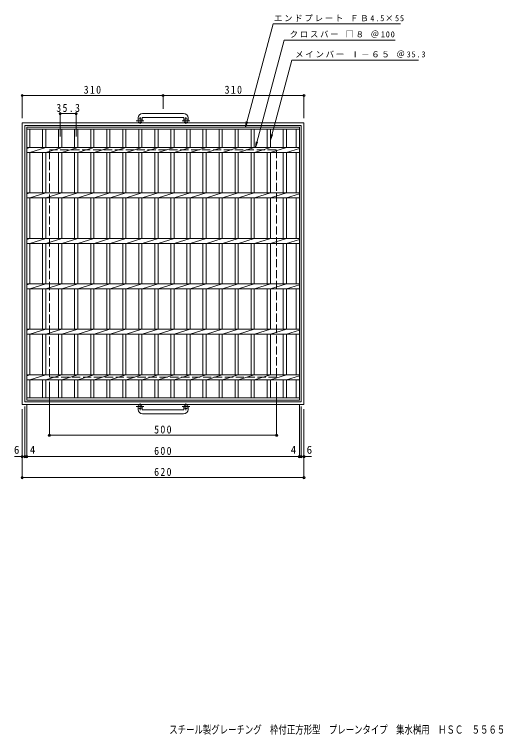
# Model space of a CAD drawing. Units: millimetres at full size, sheet at 1:6. Extents: x -877 to 1082, y -820 to 765.
# Drawn here: x -877 to 179, y -820 to 765 of the extents above; entities that cross this region are included whole.
import ezdxf
from ezdxf.enums import TextEntityAlignment as Align

# ---------------------------------------------------------------- set-up
doc = ezdxf.new("R2010")
doc.units = ezdxf.units.MM
doc.header["$LTSCALE"] = 6
doc.header["$PDMODE"] = 32
doc.header["$PDSIZE"] = 4.8
doc.linetypes.add('CHAIN1', pattern=[8, 5, -1, 1, -1])
doc.linetypes.add('DASHED3', pattern=[4, 3, -1])
for name, color, linetype, lineweight in [('B-1_ピット', 2, 'Continuous', 9), ('B-2_蓋', 3, 'Continuous', 9), ('B-4_寸法', 7, 'Continuous', 9), ('B-5_仕様文', 7, 'Continuous', 9)]:
    doc.layers.add(name, color=color, linetype=linetype, lineweight=lineweight)
doc.layers.add('F-5_F-5ﾚｲﾔ', color=2, linetype='Continuous')
doc.styles.add('ＭＳ ゴシック', font='')
doc.styles.get('ＭＳ ゴシック').set_extended_font_data('MS Gothic')

msp = doc.modelspace()

# ---------------------------------------------------------------- linework, layer by layer
at = {"layer": 'B-1_ピット'}
for p, q in [((-505.401, 547.109), (-595.401, 547.109)), ((-860.401, 526.509), (-240.401, 526.509)), ((-860.401, 526.509), (-860.401, -93.491)), ((-605.401, 537.109), (-605.401, 531.009)), ((-596.401, 537.109), (-596.401, 531.009)), ((-595.401, 538.109), (-505.401, 538.109)), ((-504.401, 537.109), (-504.401, 531.009)), ((-495.401, 537.109), (-495.401, 531.009)), ((-240.401, 526.509), (-240.401, -93.491)), ((-854.401, 520.509), (-246.401, 520.509)), ((-854.401, 520.509), (-854.401, -87.491)), ((-246.401, 520.509), (-246.401, -87.491)), ((-860.401, -93.491), (-240.401, -93.491)), ((-854.401, -87.491), (-246.401, -87.491)), ((-605.401, -104.092), (-605.401, -97.992)), ((-596.401, -104.092), (-596.401, -97.992)), ((-595.401, -105.092), (-505.401, -105.092)), ((-504.401, -104.092), (-504.401, -97.992)), ((-495.401, -104.092), (-495.401, -97.992)), ((-505.401, -114.092), (-595.401, -114.092))]:
    msp.add_line(p, q, dxfattribs=at)
at = {"layer": 'B-1_ピット', "linetype": 'CHAIN1'}
for p, q in [((-592.738, 531.009), (-609.145, 531.009)), ((-600.901, 524.402), (-600.901, 538.499)), ((-491.738, 531.009), (-508.145, 531.009)), ((-499.901, 524.402), (-499.901, 538.499)), ((-600.901, -91.384), (-600.901, -105.482)), ((-499.901, -91.384), (-499.901, -105.482)), ((-592.738, -97.992), (-609.145, -97.992)), ((-491.738, -97.992), (-508.145, -97.992))]:
    msp.add_line(p, q, dxfattribs=at)
at = {"layer": 'B-1_ピット', "linetype": 'DASHED3'}
for p, q in [((-800.401, 466.509), (-300.401, 466.509)), ((-800.401, -33.491), (-800.401, 466.509)), ((-300.401, 466.509), (-300.401, -33.491)), ((-300.401, -33.491), (-800.401, -33.491))]:
    msp.add_line(p, q, dxfattribs=at)
at = {"layer": 'B-1_ピット'}
for centre in [(-600.901, 531.009), (-499.901, 531.009), (-600.901, -97.992), (-499.901, -97.992)]:
    msp.add_circle(centre, 4.5, dxfattribs=at)
for centre, radius, start, end in [((-595.401, 537.109), 10, 90, 180), ((-505.401, 537.109), 10, 0, 90), ((-595.401, 537.109), 1, 90, 180), ((-505.401, 537.109), 1, 0, 90), ((-595.401, -104.092), 10, 180, 270), ((-595.401, -104.092), 1, 180, 270), ((-505.401, -104.092), 10, 270, 0), ((-505.401, -104.092), 1, 270, 0)]:
    msp.add_arc(centre, radius, start, end, dxfattribs=at)
at = {"layer": 'B-2_蓋'}
for p, q in [((-850.401, -83.491), (-850.401, 516.509)), ((-850.401, 516.509), (-250.401, 516.509)), ((-850.401, 512.009), (-250.401, 512.009)), ((-843.401, 472.049), (-843.401, 512.009)), ((-815.501, 512.009), (-815.501, 472.049)), ((-808.501, 512.009), (-808.501, 472.049)), ((-780.201, 512.009), (-780.201, 472.049)), ((-773.201, 512.009), (-773.201, 472.049)), ((-744.901, 512.009), (-744.901, 472.049)), ((-737.901, 512.009), (-737.901, 472.049)), ((-709.601, 512.009), (-709.601, 472.049)), ((-702.601, 512.009), (-702.601, 472.049)), ((-674.301, 512.009), (-674.301, 472.049)), ((-667.301, 512.009), (-667.301, 472.049)), ((-639.001, 512.009), (-639.001, 472.049)), ((-632.001, 512.009), (-632.001, 472.049)), ((-603.701, 512.009), (-603.701, 472.049)), ((-596.701, 512.009), (-596.701, 472.049)), ((-568.401, 512.009), (-568.401, 472.049)), ((-561.401, 512.009), (-561.401, 472.049)), ((-533.101, 512.009), (-533.101, 472.049)), ((-526.101, 512.009), (-526.101, 472.049)), ((-497.801, 512.009), (-497.801, 472.049)), ((-490.801, 512.009), (-490.801, 472.049)), ((-462.501, 512.009), (-462.501, 472.049)), ((-455.501, 512.009), (-455.501, 472.049)), ((-427.202, 512.009), (-427.202, 472.049)), ((-420.202, 512.009), (-420.202, 472.049)), ((-391.902, 512.009), (-391.902, 472.049)), ((-384.902, 512.009), (-384.902, 472.049)), ((-356.602, 512.009), (-356.602, 472.049)), ((-349.602, 512.009), (-349.602, 472.049)), ((-321.303, 512.009), (-321.303, 472.049)), ((-314.303, 512.009), (-314.303, 472.049)), ((-286.003, 512.009), (-286.003, 472.049)), ((-279.003, 512.009), (-279.003, 472.049)), ((-257.501, 512.009), (-257.501, 472.049)), ((-250.401, 516.509), (-250.401, -83.491)), ((-850.401, 469.969), (-843.801, 472.049)), ((-850.401, 472.049), (-250.401, 472.049)), ((-850.401, 461.049), (-250.401, 461.049)), ((-843.401, 461.049), (-808.501, 472.049)), ((-843.401, 372.048), (-843.401, 461.049)), ((-815.501, 461.049), (-815.501, 372.048)), ((-808.501, 461.049), (-808.501, 372.048)), ((-808.101, 461.049), (-773.201, 472.049)), ((-780.201, 461.049), (-780.201, 372.048)), ((-773.201, 461.049), (-773.201, 372.048)), ((-772.801, 461.049), (-737.901, 472.049)), ((-744.901, 461.049), (-744.901, 372.048)), ((-737.901, 461.049), (-737.901, 372.048)), ((-737.501, 461.049), (-702.601, 472.049)), ((-709.601, 461.049), (-709.601, 372.048)), ((-702.601, 461.049), (-702.601, 372.048)), ((-702.201, 461.049), (-667.301, 472.049)), ((-674.301, 461.049), (-674.301, 372.048)), ((-667.301, 461.049), (-667.301, 372.048)), ((-666.901, 461.049), (-632.001, 472.049)), ((-639.001, 461.049), (-639.001, 372.048)), ((-632.001, 461.049), (-632.001, 372.048)), ((-631.601, 461.049), (-596.701, 472.049)), ((-603.701, 461.049), (-603.701, 372.048)), ((-596.701, 461.049), (-596.701, 372.048)), ((-596.301, 461.049), (-561.401, 472.049)), ((-568.401, 461.049), (-568.401, 372.048)), ((-561.401, 461.049), (-561.401, 372.048)), ((-561.001, 461.049), (-526.101, 472.049)), ((-533.101, 461.049), (-533.101, 372.048)), ((-526.101, 461.049), (-526.101, 372.048)), ((-525.701, 461.049), (-490.801, 472.049)), ((-497.801, 461.049), (-497.801, 372.048)), ((-490.801, 461.049), (-490.801, 372.048)), ((-490.401, 461.049), (-455.501, 472.049)), ((-462.501, 461.049), (-462.501, 372.048)), ((-455.501, 461.049), (-455.501, 372.048)), ((-455.101, 461.049), (-420.201, 472.049)), ((-427.202, 461.049), (-427.202, 372.048)), ((-420.202, 461.049), (-420.202, 372.048)), ((-419.802, 461.049), (-384.902, 472.049)), ((-391.902, 461.049), (-391.902, 372.048)), ((-384.902, 461.049), (-384.902, 372.048)), ((-384.502, 461.049), (-349.602, 472.049)), ((-356.602, 461.049), (-356.602, 372.048)), ((-349.602, 461.049), (-349.602, 372.048)), ((-349.202, 461.049), (-314.302, 472.049)), ((-321.303, 461.049), (-321.303, 372.048)), ((-314.303, 461.049), (-314.303, 372.048)), ((-313.903, 461.049), (-279.003, 472.049)), ((-286.003, 461.049), (-286.003, 372.048)), ((-279.003, 461.049), (-279.003, 372.048)), ((-278.603, 461.049), (-250.401, 469.938)), ((-257.501, 461.049), (-257.501, 372.048)), ((-850.401, 369.969), (-843.801, 372.049)), ((-850.401, 372.049), (-250.401, 372.049)), ((-843.401, 361.049), (-808.501, 372.049)), ((-808.101, 361.049), (-773.201, 372.049)), ((-772.801, 361.049), (-737.901, 372.049)), ((-737.501, 361.049), (-702.601, 372.049)), ((-702.201, 361.049), (-667.301, 372.049)), ((-666.901, 361.049), (-632.001, 372.049)), ((-631.601, 361.049), (-596.701, 372.049)), ((-596.301, 361.049), (-561.401, 372.049)), ((-561.001, 361.049), (-526.101, 372.049)), ((-525.701, 361.049), (-490.801, 372.049)), ((-490.401, 361.049), (-455.501, 372.049)), ((-455.101, 361.049), (-420.201, 372.049)), ((-419.802, 361.049), (-384.902, 372.049)), ((-384.502, 361.049), (-349.602, 372.049)), ((-349.202, 361.049), (-314.302, 372.049)), ((-313.903, 361.049), (-279.003, 372.049)), ((-278.603, 361.049), (-250.401, 369.938)), ((-850.401, 361.049), (-250.401, 361.049)), ((-843.401, 272.049), (-843.401, 361.049)), ((-815.501, 361.049), (-815.501, 272.049)), ((-808.501, 361.049), (-808.501, 272.049)), ((-780.201, 361.049), (-780.201, 272.049)), ((-773.201, 361.049), (-773.201, 272.049)), ((-744.901, 361.049), (-744.901, 272.049)), ((-737.901, 361.049), (-737.901, 272.049)), ((-709.601, 361.049), (-709.601, 272.049)), ((-702.601, 361.049), (-702.601, 272.049)), ((-674.301, 361.049), (-674.301, 272.049)), ((-667.301, 361.049), (-667.301, 272.049)), ((-639.001, 361.049), (-639.001, 272.049)), ((-632.001, 361.049), (-632.001, 272.049)), ((-603.701, 361.049), (-603.701, 272.049)), ((-596.701, 361.049), (-596.701, 272.049)), ((-568.401, 361.049), (-568.401, 272.049)), ((-561.401, 361.049), (-561.401, 272.049)), ((-533.101, 361.049), (-533.101, 272.049)), ((-526.101, 361.049), (-526.101, 272.049)), ((-497.801, 361.049), (-497.801, 272.049)), ((-490.801, 361.049), (-490.801, 272.049)), ((-462.501, 361.049), (-462.501, 272.049)), ((-455.501, 361.049), (-455.501, 272.049)), ((-427.202, 361.049), (-427.202, 272.049)), ((-420.202, 361.049), (-420.202, 272.049)), ((-391.902, 361.049), (-391.902, 272.049)), ((-384.902, 361.049), (-384.902, 272.049)), ((-356.602, 361.049), (-356.602, 272.049)), ((-349.602, 361.049), (-349.602, 272.049)), ((-321.303, 361.049), (-321.303, 272.049)), ((-314.303, 361.049), (-314.303, 272.049)), ((-286.003, 361.049), (-286.003, 272.049)), ((-279.003, 361.049), (-279.003, 272.049)), ((-257.501, 361.049), (-257.501, 272.049)), ((-850.401, 269.969), (-843.801, 272.049)), ((-850.401, 272.049), (-250.401, 272.049)), ((-843.401, 261.049), (-808.501, 272.049)), ((-808.101, 261.049), (-773.201, 272.049)), ((-772.801, 261.049), (-737.901, 272.049)), ((-737.501, 261.049), (-702.601, 272.049)), ((-702.201, 261.049), (-667.301, 272.049)), ((-666.901, 261.049), (-632.001, 272.049)), ((-631.601, 261.049), (-596.701, 272.049)), ((-596.301, 261.049), (-561.401, 272.049)), ((-561.001, 261.049), (-526.101, 272.049)), ((-525.701, 261.049), (-490.801, 272.049)), ((-490.401, 261.049), (-455.501, 272.049)), ((-455.101, 261.049), (-420.201, 272.049)), ((-419.802, 261.049), (-384.902, 272.049)), ((-384.502, 261.049), (-349.602, 272.049)), ((-349.202, 261.049), (-314.302, 272.049)), ((-313.903, 261.049), (-279.003, 272.049)), ((-278.603, 261.049), (-250.401, 269.938)), ((-850.401, 261.049), (-250.401, 261.049)), ((-843.401, 172.049), (-843.401, 261.049)), ((-815.501, 261.049), (-815.501, 172.049)), ((-808.501, 261.049), (-808.501, 172.049)), ((-780.201, 261.049), (-780.201, 172.049)), ((-773.201, 261.049), (-773.201, 172.049)), ((-744.901, 261.049), (-744.901, 172.049)), ((-737.901, 261.049), (-737.901, 172.049)), ((-709.601, 261.049), (-709.601, 172.049)), ((-702.601, 261.049), (-702.601, 172.049)), ((-674.301, 261.049), (-674.301, 172.049)), ((-667.301, 261.049), (-667.301, 172.049)), ((-639.001, 261.049), (-639.001, 172.049)), ((-632.001, 261.049), (-632.001, 172.049)), ((-603.701, 261.049), (-603.701, 172.049)), ((-596.701, 261.049), (-596.701, 172.049)), ((-568.401, 261.049), (-568.401, 172.049)), ((-561.401, 261.049), (-561.401, 172.049)), ((-533.101, 261.049), (-533.101, 172.049)), ((-526.101, 261.049), (-526.101, 172.049)), ((-497.801, 261.049), (-497.801, 172.049)), ((-490.801, 261.049), (-490.801, 172.049)), ((-462.501, 261.049), (-462.501, 172.049)), ((-455.501, 261.049), (-455.501, 172.049)), ((-427.202, 261.049), (-427.202, 172.049)), ((-420.202, 261.049), (-420.202, 172.049)), ((-391.902, 261.049), (-391.902, 172.049)), ((-384.902, 261.049), (-384.902, 172.049)), ((-356.602, 261.049), (-356.602, 172.049)), ((-349.602, 261.049), (-349.602, 172.049)), ((-321.303, 261.049), (-321.303, 172.049)), ((-314.303, 261.049), (-314.303, 172.049)), ((-286.003, 261.049), (-286.003, 172.049)), ((-279.003, 261.049), (-279.003, 172.049)), ((-257.501, 261.049), (-257.501, 172.049)), ((-850.401, 169.969), (-843.801, 172.049)), ((-850.401, 172.049), (-250.401, 172.049)), ((-850.401, 161.049), (-250.401, 161.049)), ((-843.401, 161.049), (-808.501, 172.049)), ((-843.401, 72.048), (-843.401, 161.049)), ((-815.501, 161.049), (-815.501, 72.048)), ((-808.501, 161.049), (-808.501, 72.048)), ((-808.101, 161.049), (-773.201, 172.049)), ((-780.201, 161.049), (-780.201, 72.048)), ((-773.201, 161.049), (-773.201, 72.048)), ((-772.801, 161.049), (-737.901, 172.049)), ((-744.901, 161.049), (-744.901, 72.048)), ((-737.901, 161.049), (-737.901, 72.048)), ((-737.501, 161.049), (-702.601, 172.049)), ((-709.601, 161.049), (-709.601, 72.048)), ((-702.601, 161.049), (-702.601, 72.048)), ((-702.201, 161.049), (-667.301, 172.049)), ((-674.301, 161.049), (-674.301, 72.048)), ((-667.301, 161.049), (-667.301, 72.048)), ((-666.901, 161.049), (-632.001, 172.049)), ((-639.001, 161.049), (-639.001, 72.048)), ((-632.001, 161.049), (-632.001, 72.048)), ((-631.601, 161.049), (-596.701, 172.049)), ((-603.701, 161.049), (-603.701, 72.048)), ((-596.701, 161.049), (-596.701, 72.048)), ((-596.301, 161.049), (-561.401, 172.049)), ((-568.401, 161.049), (-568.401, 72.048)), ((-561.401, 161.049), (-561.401, 72.048)), ((-561.001, 161.049), (-526.101, 172.049)), ((-533.101, 161.049), (-533.101, 72.048)), ((-526.101, 161.049), (-526.101, 72.048)), ((-525.701, 161.049), (-490.801, 172.049)), ((-497.801, 161.049), (-497.801, 72.048)), ((-490.801, 161.049), (-490.801, 72.048)), ((-490.401, 161.049), (-455.501, 172.049)), ((-462.501, 161.049), (-462.501, 72.048)), ((-455.501, 161.049), (-455.501, 72.048)), ((-455.101, 161.049), (-420.201, 172.049)), ((-427.202, 161.049), (-427.202, 72.048)), ((-420.202, 161.049), (-420.202, 72.048)), ((-419.802, 161.049), (-384.902, 172.049)), ((-391.902, 161.049), (-391.902, 72.048)), ((-384.902, 161.049), (-384.902, 72.048)), ((-384.502, 161.049), (-349.602, 172.049)), ((-356.602, 161.049), (-356.602, 72.048)), ((-349.602, 161.049), (-349.602, 72.048)), ((-349.202, 161.049), (-314.302, 172.049)), ((-321.303, 161.049), (-321.303, 72.048)), ((-314.303, 161.049), (-314.303, 72.048)), ((-313.903, 161.049), (-279.003, 172.049)), ((-286.003, 161.049), (-286.003, 72.048)), ((-279.003, 161.049), (-279.003, 72.048)), ((-278.603, 161.049), (-250.401, 169.938)), ((-257.501, 161.049), (-257.501, 72.048)), ((-850.401, 69.969), (-843.801, 72.049)), ((-850.401, 72.048), (-250.401, 72.048)), ((-843.401, 61.049), (-808.501, 72.049)), ((-808.101, 61.049), (-773.201, 72.049)), ((-772.801, 61.049), (-737.901, 72.049)), ((-737.501, 61.049), (-702.601, 72.049)), ((-702.201, 61.049), (-667.301, 72.049)), ((-666.901, 61.049), (-632.001, 72.049)), ((-631.601, 61.049), (-596.701, 72.049)), ((-596.301, 61.049), (-561.401, 72.049)), ((-561.001, 61.049), (-526.101, 72.049)), ((-525.701, 61.049), (-490.801, 72.049)), ((-490.401, 61.049), (-455.501, 72.049)), ((-455.101, 61.049), (-420.201, 72.049)), ((-419.802, 61.049), (-384.902, 72.049)), ((-384.502, 61.049), (-349.602, 72.049)), ((-349.202, 61.049), (-314.302, 72.049)), ((-313.903, 61.049), (-279.003, 72.049)), ((-278.603, 61.049), (-250.401, 69.938)), ((-850.401, 61.049), (-250.401, 61.049)), ((-850.401, 61.049), (-250.401, 61.049)), ((-843.401, -27.952), (-843.401, 61.049)), ((-815.501, 61.049), (-815.501, -27.952)), ((-808.501, 61.049), (-808.501, -27.952)), ((-780.201, 61.049), (-780.201, -27.952)), ((-773.201, 61.049), (-773.201, -27.952)), ((-744.901, 61.049), (-744.901, -27.952)), ((-737.901, 61.049), (-737.901, -27.952)), ((-709.601, 61.049), (-709.601, -27.952)), ((-702.601, 61.049), (-702.601, -27.952)), ((-674.301, 61.049), (-674.301, -27.952)), ((-667.301, 61.049), (-667.301, -27.952)), ((-639.001, 61.049), (-639.001, -27.952)), ((-632.001, 61.049), (-632.001, -27.952)), ((-603.701, 61.049), (-603.701, -27.952)), ((-596.701, 61.049), (-596.701, -27.952)), ((-568.401, 61.049), (-568.401, -27.952)), ((-561.401, 61.049), (-561.401, -27.952)), ((-533.101, 61.049), (-533.101, -27.952)), ((-526.101, 61.049), (-526.101, -27.952)), ((-497.801, 61.049), (-497.801, -27.952)), ((-490.801, 61.049), (-490.801, -27.952)), ((-462.501, 61.049), (-462.501, -27.952)), ((-455.501, 61.049), (-455.501, -27.952)), ((-427.202, 61.049), (-427.202, -27.952)), ((-420.202, 61.049), (-420.202, -27.952)), ((-391.902, 61.049), (-391.902, -27.952)), ((-384.902, 61.049), (-384.902, -27.952)), ((-356.602, 61.049), (-356.602, -27.952)), ((-349.602, 61.049), (-349.602, -27.952)), ((-321.303, 61.049), (-321.303, -27.952)), ((-314.303, 61.049), (-314.303, -27.952)), ((-286.003, 61.049), (-286.003, -27.952)), ((-279.003, 61.049), (-279.003, -27.952)), ((-257.501, 61.049), (-257.501, -27.952)), ((-850.401, -30.031), (-843.801, -27.951)), ((-850.401, -27.952), (-250.401, -27.952)), ((-843.401, -38.951), (-808.501, -27.951)), ((-808.101, -38.951), (-773.201, -27.951)), ((-772.801, -38.951), (-737.901, -27.951)), ((-737.501, -38.951), (-702.601, -27.951)), ((-702.201, -38.951), (-667.301, -27.951)), ((-666.901, -38.951), (-632.001, -27.951)), ((-631.601, -38.951), (-596.701, -27.951)), ((-596.301, -38.951), (-561.401, -27.951)), ((-561.001, -38.951), (-526.101, -27.951)), ((-525.701, -38.951), (-490.801, -27.951)), ((-490.401, -38.951), (-455.501, -27.951)), ((-455.101, -38.951), (-420.201, -27.951)), ((-419.802, -38.951), (-384.902, -27.951)), ((-384.502, -38.951), (-349.602, -27.951)), ((-349.202, -38.951), (-314.302, -27.951)), ((-313.903, -38.951), (-279.003, -27.951)), ((-278.603, -38.951), (-250.401, -30.062)), ((-850.401, -38.951), (-250.401, -38.951)), ((-843.401, -78.991), (-843.401, -38.951)), ((-815.501, -38.951), (-815.501, -78.991)), ((-808.501, -38.951), (-808.501, -78.991)), ((-780.201, -38.951), (-780.201, -78.991)), ((-773.201, -38.951), (-773.201, -78.991)), ((-744.901, -38.951), (-744.901, -78.991)), ((-737.901, -38.951), (-737.901, -78.991)), ((-709.601, -38.951), (-709.601, -78.991)), ((-702.601, -38.951), (-702.601, -78.991)), ((-674.301, -38.951), (-674.301, -78.991)), ((-667.301, -38.951), (-667.301, -78.991)), ((-639.001, -38.951), (-639.001, -78.991)), ((-632.001, -38.951), (-632.001, -78.991)), ((-603.701, -38.951), (-603.701, -78.991)), ((-596.701, -38.951), (-596.701, -78.991)), ((-568.401, -38.951), (-568.401, -78.991)), ((-561.401, -38.951), (-561.401, -78.991)), ((-533.101, -38.951), (-533.101, -78.991)), ((-526.101, -38.951), (-526.101, -78.991)), ((-497.801, -38.951), (-497.801, -78.991)), ((-490.801, -38.951), (-490.801, -78.991)), ((-462.501, -38.951), (-462.501, -78.991)), ((-455.501, -38.951), (-455.501, -78.991)), ((-427.202, -38.951), (-427.202, -78.991)), ((-420.202, -38.951), (-420.202, -78.991)), ((-391.902, -38.951), (-391.902, -78.991)), ((-384.902, -38.951), (-384.902, -78.991)), ((-356.602, -38.951), (-356.602, -78.991)), ((-349.602, -38.951), (-349.602, -78.991)), ((-321.303, -38.951), (-321.303, -78.991)), ((-314.303, -38.951), (-314.303, -78.991)), ((-286.003, -38.951), (-286.003, -78.991)), ((-279.003, -38.951), (-279.003, -78.991)), ((-257.501, -38.951), (-257.501, -78.991)), ((-250.401, -78.991), (-850.401, -78.991)), ((-250.401, -83.491), (-850.401, -83.491))]:
    msp.add_line(p, q, dxfattribs=at)
at = {"layer": 'B-4_寸法'}
for p, q in [((-860.401, 588.009), (-860.401, 536.509)), ((-860.401, 586.509), (-550.401, 586.509)), ((-550.401, 588.009), (-550.401, 557.109)), ((-550.401, 586.509), (-240.401, 586.509)), ((-240.401, 588.009), (-240.401, 536.509)), ((-776.701, 548.009), (-776.701, 496.509)), ((-776.701, 546.509), (-741.401, 546.509)), ((-741.401, 548.009), (-741.401, 496.509)), ((-800.401, -162.497), (-800.401, -43.491)), ((-300.401, -162.497), (-300.401, -43.491)), ((-850.401, -209.512), (-850.401, -93.49)), ((-250.401, -209.512), (-250.401, -93.49)), ((-860.401, -255.735), (-860.401, -103.491)), ((-854.401, -209.512), (-854.401, -97.491)), ((-246.4, -209.512), (-246.4, -97.491)), ((-240.4, -255.735), (-240.4, -103.491)), ((-800.401, -160.997), (-300.401, -160.997)), ((-860.401, -208.012), (-877.401, -208.012)), ((-860.401, -208.012), (-854.401, -208.012)), ((-854.401, -208.012), (-850.401, -208.012)), ((-850.401, -208.012), (-250.401, -208.012)), ((-250.401, -208.012), (-246.4, -208.012)), ((-246.4, -208.012), (-240.4, -208.012)), ((-240.4, -208.012), (-223.4, -208.012)), ((-860.401, -254.235), (-240.4, -254.235))]:
    msp.add_line(p, q, dxfattribs=at)
for p in [(-860.401, 586.509), (-550.401, 586.509), (-240.401, 586.509), (-776.701, 546.509), (-741.401, 546.509), (-800.401, -160.997), (-300.401, -160.997), (-860.401, -208.012), (-854.401, -208.012), (-850.401, -208.012), (-250.401, -208.012), (-246.4, -208.012), (-240.4, -208.012), (-860.401, -254.235), (-240.4, -254.235)]:
    msp.add_point(p, dxfattribs=at)
at = {"layer": 'B-5_仕様文'}
for p, q in [((-369.254, 516.509), (-308.278, 744.075)), ((-308.278, 744.075), (-27.927, 744.075)), ((-347.062, 472.049), (-283.803, 708.135)), ((-283.803, 708.135), (-39.801, 708.135)), ((-314.303, 488.016), (-267.127, 664.075)), ((-267.127, 664.075), (11.766, 664.075)), ((-369.254, 516.509), (-367.623, 528.902)), ((-369.254, 516.509), (-364.471, 528.057)), ((-314.303, 488.016), (-312.671, 500.409)), ((-314.303, 488.016), (-309.519, 499.564)), ((-347.062, 472.049), (-345.431, 484.442)), ((-347.062, 472.049), (-342.279, 483.598))]:
    msp.add_line(p, q, dxfattribs=at)

# ---------------------------------------------------------------- texts
at = {"layer": 'B-4_寸法', "color": 2, "style": 'ＭＳ ゴシック'}
for s, p in [('6', (-878.401, -207.012)), ('4', (-843.401, -207.012)), ('4', (-269.401, -207.012)), ('6', (-234.4, -207.012))]:
    msp.add_text(s, height=17.6, dxfattribs=at).set_placement(p, align=Align.BOTTOM_LEFT)
at = {"layer": 'B-4_寸法', "color": 2, "char_height": 17.6, "attachment_point": 7, "style": 'ＭＳ ゴシック'}
for s, insert in [('\\T1.27;\\W0.9;310', (-724.901, 590.109)), ('\\T1.27;\\W0.9;310', (-414.901, 590.109)), ('\\T1.28;\\W0.9;35.3', (-785.301, 550.109)), ('\\T1.27;\\W0.9;500', (-569.901, -157.397)), ('\\T1.27;\\W0.9;600', (-569.901, -204.412)), ('\\T1.27;\\W0.9;620', (-569.901, -250.635))]:
    msp.add_mtext(s, dxfattribs=dict(at, insert=insert))
at = {"layer": 'B-5_仕様文', "char_height": 13.2, "attachment_point": 7, "style": 'ＭＳ ゴシック'}
for s, insert in [('\\T1.21;エンドプレート\\~ＦＢ4.5×55', (-306.371, 749.075)), ('\\T1.21;クロスバー\\~□８\\~＠100', (-271.862, 713.135)), ('\\T1.21;メインバー\\~Ⅰ－６５\\~＠35.3', (-259.734, 669.075))]:
    msp.add_mtext(s, dxfattribs=dict(at, insert=insert))
at = {"layer": 'F-5_F-5ﾚｲﾔ', "style": 'ＭＳ ゴシック', "width": 0.75}
msp.add_text('スチール製グレーチング\u3000枠付正方形型\u3000プレーンタイプ\u3000集水桝用\u3000ＨＳＣ\u3000５５６５', height=17.6, dxfattribs=at).set_placement((-536.7, -822.782), align=Align.BOTTOM_LEFT)

doc.saveas('drawing.dxf')
